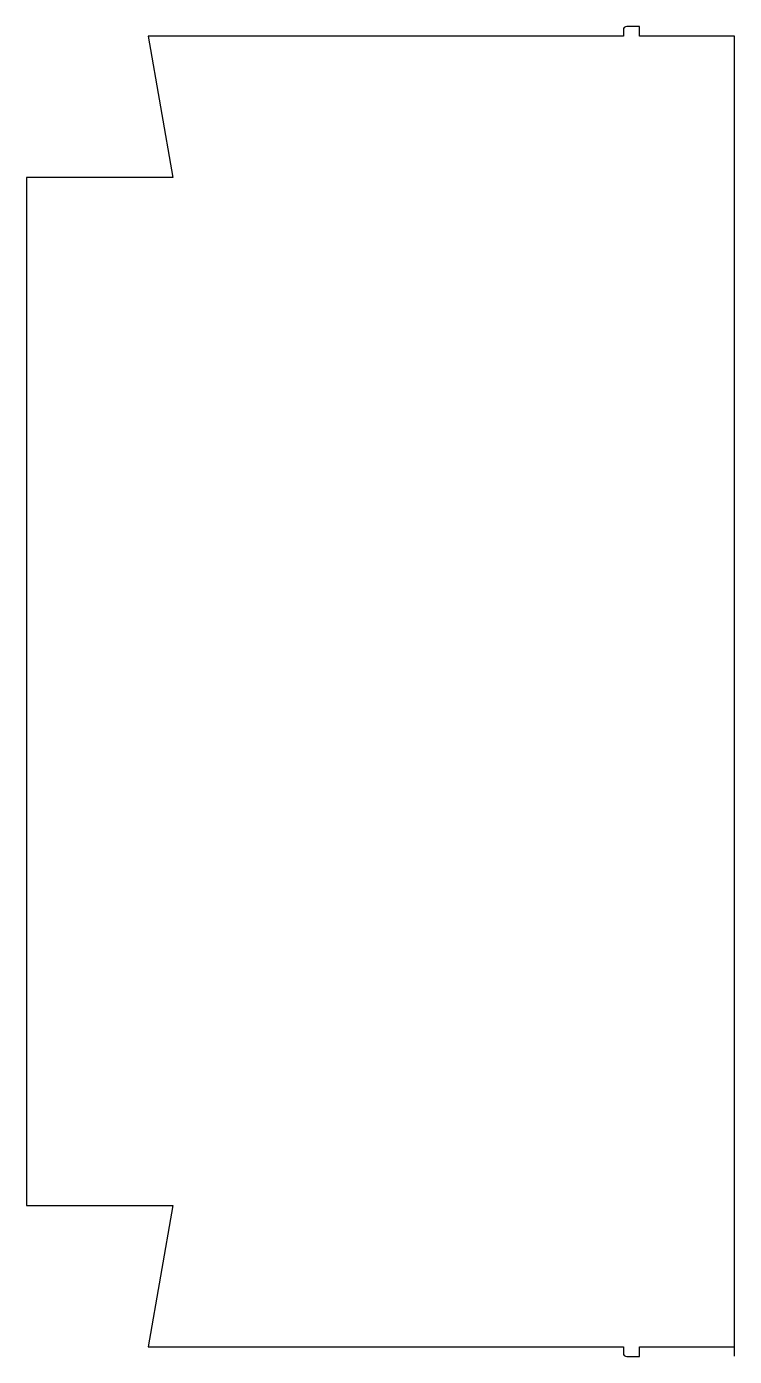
# Model space of a CAD drawing. Extents: x 713 to 937, y 156 to 576.
import ezdxf

# ---------------------------------------------------------------- set-up
doc = ezdxf.new("R2010")
doc.units = 0

msp = doc.modelspace()

# ---------------------------------------------------------------- linework, layer by layer
for p, q in [((906.66, 576.06), (902.61, 576.06)), ((906.66, 573.06), (906.66, 576.06)), ((901.56, 573.06), (751.38, 573.06)), ((751.38, 573.06), (759.21, 528.34)), ((901.56, 575.01), (901.56, 573.06)), ((936.66, 573.06), (906.66, 573.06)), ((936.66, 158.7), (936.66, 573.06)), ((759.21, 528.34), (712.95, 528.34)), ((712.95, 528.34), (712.95, 203.38)), ((712.95, 203.38), (759.21, 203.38)), ((759.21, 203.38), (751.38, 158.65)), ((751.38, 158.65), (901.56, 158.65)), ((901.56, 158.65), (901.56, 156.7)), ((902.61, 155.65), (906.66, 155.65)), ((906.66, 155.65), (906.66, 158.65)), ((906.66, 158.65), (936.61, 158.65)), ((936.66, 155.7), (936.66, 158.7))]:
    msp.add_line(p, q)
for centre, start, end in [((902.61, 575.01), 90, 180), ((902.61, 156.7), 180, 270)]:
    msp.add_arc(centre, 1.05, start, end)

doc.saveas('drawing.dxf')
